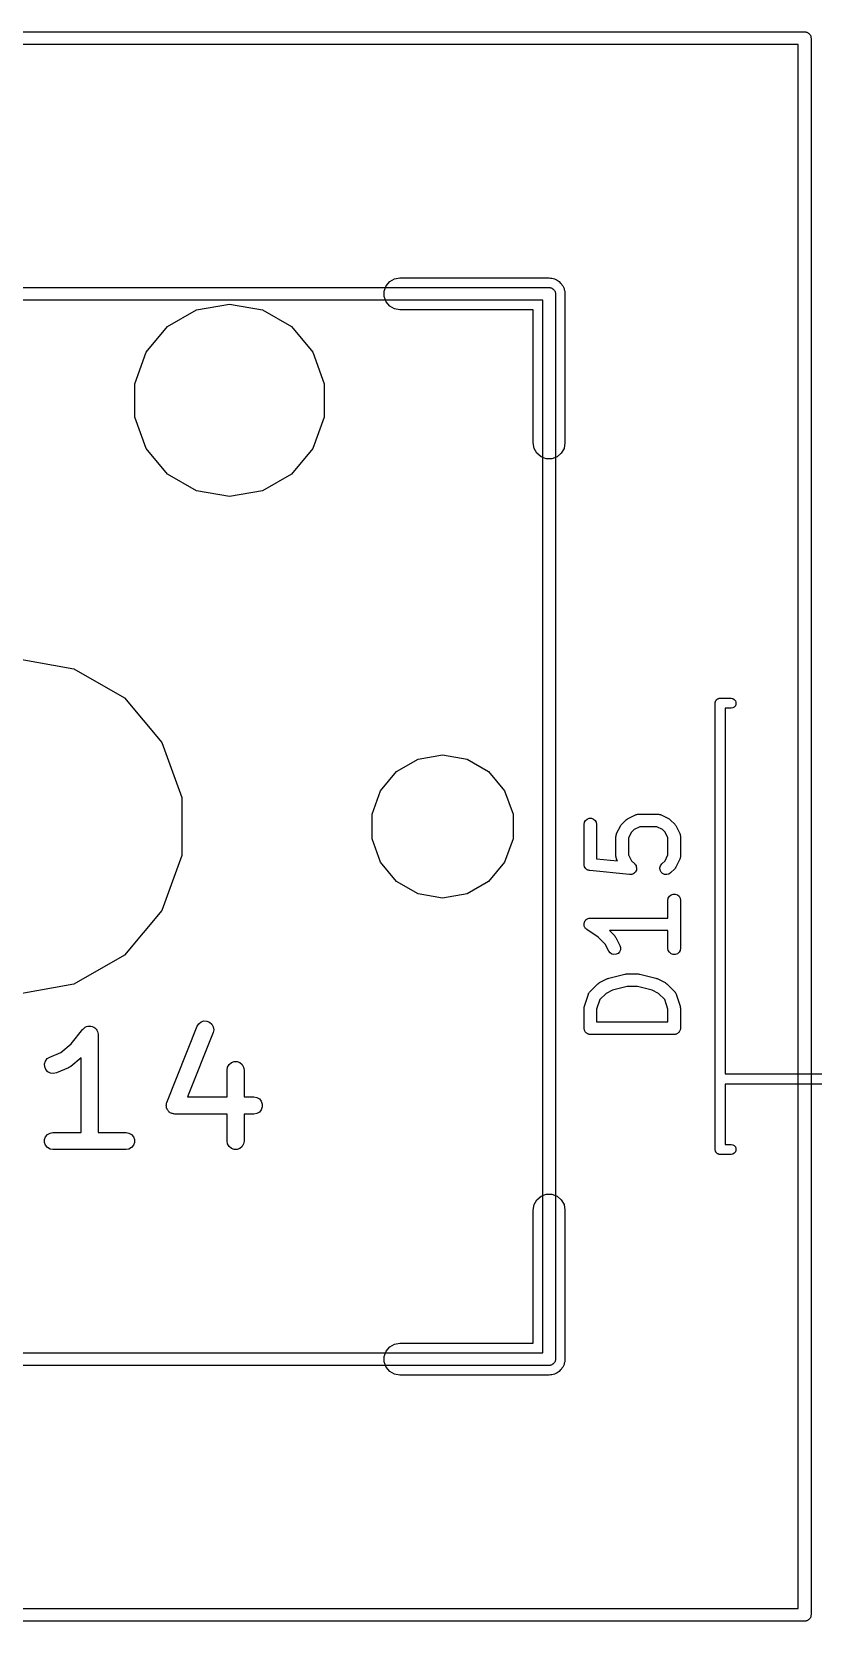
# Model space of a CAD drawing. Header units: millimetres. Extents: x 50 to 169, y 50 to 167.
# Drawn here: x 139.29 to 148.61, y 108.3 to 127.25 of the extents above; entities that cross this region are included whole.
import ezdxf

# ---------------------------------------------------------------- set-up
doc = ezdxf.new("R2010")
doc.units = ezdxf.units.MM
doc.layers.add('BLACK', color=7, linetype='Continuous')

# ---------------------------------------------------------------- blocks, each defined once
blk = doc.blocks.new('hhskb2-Cmts.User')
at = {"layer": 'BLACK'}
for p, q in [((119.65, -62.5738), (132.35, -62.5738)), ((132.35, -62.5738), (132.357, -62.575)), ((132.357, -62.575), (132.363, -62.575)), ((132.363, -62.575), (132.369, -62.5772)), ((132.369, -62.5772), (132.376, -62.5784)), ((132.376, -62.5784), (132.382, -62.5817)), ((132.382, -62.5817), (132.388, -62.584)), ((132.388, -62.584), (132.393, -62.5883)), ((132.393, -62.5883), (132.399, -62.5916)), ((132.399, -62.5916), (132.403, -62.5967)), ((132.403, -62.5967), (132.408, -62.601)), ((132.408, -62.601), (132.412, -62.6068)), ((132.412, -62.6068), (132.416, -62.6119)), ((132.416, -62.6119), (132.418, -62.6182)), ((132.418, -62.6182), (132.422, -62.6239)), ((132.422, -62.6239), (132.423, -62.6305)), ((132.423, -62.6305), (132.425, -62.6368)), ((132.425, -62.6368), (132.425, -62.6434)), ((132.425, -62.6434), (132.426, -62.65)), ((132.426, -62.65), (132.426, -75.35)), ((132.274, -62.7262), (119.726, -62.7262)), ((132.274, -75.2738), (132.274, -62.7262)), ((119.726, -75.2738), (132.274, -75.2738)), ((132.393, -75.4117), (132.388, -75.416)), ((132.399, -75.4084), (132.393, -75.4117)), ((132.403, -75.4033), (132.399, -75.4084)), ((132.408, -75.399), (132.403, -75.4033)), ((132.412, -75.3932), (132.408, -75.399)), ((132.416, -75.3881), (132.412, -75.3932)), ((132.418, -75.3818), (132.416, -75.3881)), ((132.422, -75.3761), (132.418, -75.3818)), ((132.423, -75.3695), (132.422, -75.3761)), ((132.425, -75.3632), (132.423, -75.3695)), ((132.426, -75.35), (132.425, -75.3566)), ((132.425, -75.3566), (132.425, -75.3632)), ((132.35, -75.4262), (119.65, -75.4262)), ((132.357, -75.425), (132.35, -75.4262)), ((132.363, -75.425), (132.357, -75.425)), ((132.369, -75.4228), (132.363, -75.425)), ((132.376, -75.4216), (132.369, -75.4228)), ((132.382, -75.4183), (132.376, -75.4216)), ((132.388, -75.416), (132.382, -75.4183))]:
    blk.add_line(p, q, dxfattribs=at)
blk = doc.blocks.new('hhskb2-Dwgs.User')
at = {"layer": 'BLACK'}
for p, q in [((116.602, -59.5258), (135.398, -59.5258)), ((135.322, -59.6782), (116.678, -59.6782)), ((135.322, -78.3218), (135.322, -59.6782)), ((135.398, -59.5258), (135.405, -59.527)), ((135.405, -59.527), (135.411, -59.527)), ((135.411, -59.527), (135.417, -59.5292)), ((135.417, -59.5292), (135.424, -59.5304)), ((135.424, -59.5304), (135.43, -59.5337)), ((135.43, -59.5337), (135.436, -59.536)), ((135.436, -59.536), (135.441, -59.5403)), ((135.441, -59.5403), (135.447, -59.5436)), ((135.447, -59.5436), (135.451, -59.5487)), ((135.451, -59.5487), (135.456, -59.553)), ((135.456, -59.553), (135.46, -59.5588)), ((135.46, -59.5588), (135.464, -59.5639)), ((135.464, -59.5639), (135.466, -59.5702)), ((135.466, -59.5702), (135.47, -59.5759)), ((135.47, -59.5759), (135.471, -59.5825)), ((135.471, -59.5825), (135.473, -59.5888)), ((135.473, -59.5888), (135.473, -59.5954)), ((135.473, -59.5954), (135.474, -59.602)), ((135.474, -59.602), (135.474, -78.398)), ((116.678, -78.3218), (135.322, -78.3218)), ((135.46, -78.4412), (135.456, -78.447)), ((135.464, -78.4361), (135.46, -78.4412)), ((135.466, -78.4298), (135.464, -78.4361)), ((135.47, -78.4241), (135.466, -78.4298)), ((135.471, -78.4175), (135.47, -78.4241)), ((135.473, -78.4112), (135.471, -78.4175)), ((135.474, -78.398), (135.473, -78.4046)), ((135.473, -78.4046), (135.473, -78.4112)), ((135.398, -78.4742), (116.602, -78.4742)), ((135.405, -78.473), (135.398, -78.4742)), ((135.411, -78.473), (135.405, -78.473)), ((135.417, -78.4708), (135.411, -78.473)), ((135.424, -78.4696), (135.417, -78.4708)), ((135.43, -78.4663), (135.424, -78.4696)), ((135.436, -78.464), (135.43, -78.4663)), ((135.441, -78.4597), (135.436, -78.464)), ((135.447, -78.4564), (135.441, -78.4597)), ((135.451, -78.4513), (135.447, -78.4564)), ((135.456, -78.447), (135.451, -78.4513))]:
    blk.add_line(p, q, dxfattribs=at)
blk = doc.blocks.new('hhskb2-F.SilkS')
at = {"layer": 'BLACK'}
for p, q in [((130.407, -62.5547), (130.45, -62.5041)), ((130.45, -62.5041), (130.507, -62.471)), ((130.507, -62.471), (130.572, -62.4595)), ((130.572, -62.4595), (132.35, -62.4595)), ((132.35, -62.4595), (132.366, -62.4624)), ((132.366, -62.4624), (132.383, -62.4624)), ((132.383, -62.4624), (132.399, -62.4681)), ((132.399, -62.4681), (132.415, -62.471)), ((132.415, -62.471), (132.43, -62.4793)), ((132.43, -62.4793), (132.445, -62.485)), ((132.445, -62.485), (132.458, -62.4957)), ((132.458, -62.4957), (132.472, -62.5041)), ((132.472, -62.5041), (132.483, -62.5168)), ((132.483, -62.5168), (132.496, -62.5275)), ((132.496, -62.5275), (132.504, -62.542)), ((130.384, -62.6169), (130.407, -62.5547)), ((130.384, -62.6831), (130.384, -62.6169)), ((130.407, -62.7452), (130.384, -62.6831)), ((132.504, -62.542), (132.515, -62.5547)), ((132.515, -62.5547), (132.521, -62.5704)), ((132.521, -62.5704), (132.529, -62.5848)), ((132.529, -62.5848), (132.532, -62.6013)), ((132.532, -62.6013), (132.538, -62.6169)), ((132.538, -62.6169), (132.538, -62.6336)), ((132.538, -62.6336), (132.54, -62.65)), ((132.54, -62.65), (132.54, -64.428)), ((127.802, -63.0411), (128.148, -62.8418)), ((128.148, -62.8418), (128.54, -62.7726)), ((128.54, -62.7726), (128.932, -62.8418)), ((128.932, -62.8418), (129.278, -63.0411)), ((130.45, -62.7959), (130.407, -62.7452)), ((130.507, -62.829), (130.45, -62.7959)), ((130.572, -62.8405), (130.507, -62.829)), ((132.159, -62.8405), (130.572, -62.8405)), ((132.159, -64.428), (132.159, -62.8405)), ((127.546, -63.3463), (127.802, -63.0411)), ((129.278, -63.0411), (129.534, -63.3463)), ((127.41, -63.7208), (127.546, -63.3463)), ((129.534, -63.3463), (129.67, -63.7208)), ((127.41, -64.1192), (127.41, -63.7208)), ((129.67, -63.7208), (129.67, -64.1192)), ((127.546, -64.4937), (127.41, -64.1192)), ((129.67, -64.1192), (129.534, -64.4937)), ((127.802, -64.7989), (127.546, -64.4937)), ((129.534, -64.4937), (129.278, -64.7989)), ((132.171, -64.4932), (132.159, -64.428)), ((132.204, -64.5505), (132.171, -64.4932)), ((132.255, -64.593), (132.204, -64.5505)), ((132.317, -64.6156), (132.255, -64.593)), ((132.445, -64.593), (132.383, -64.6156)), ((132.496, -64.5505), (132.445, -64.593)), ((132.529, -64.4932), (132.496, -64.5505)), ((132.54, -64.428), (132.529, -64.4932)), ((128.148, -64.9982), (127.802, -64.7989)), ((129.278, -64.7989), (128.932, -64.9982)), ((132.383, -64.6156), (132.317, -64.6156)), ((128.54, -65.0674), (128.148, -64.9982)), ((128.932, -64.9982), (128.54, -65.0674)), ((126, -66.9985), (126.685, -67.1192)), ((126.685, -67.1192), (127.287, -67.4667)), ((127.287, -67.4667), (127.733, -67.9992)), ((134.33, -67.53), (134.331, -67.5248)), ((134.33, -72.85), (134.33, -67.53)), ((134.331, -67.5196), (134.333, -67.5147)), ((134.331, -67.5248), (134.331, -67.5196)), ((134.333, -67.5147), (134.334, -67.5095)), ((134.334, -67.5095), (134.336, -67.5049)), ((134.336, -67.5049), (134.338, -67.5)), ((134.338, -67.5), (134.341, -67.496)), ((134.341, -67.496), (134.344, -67.4914)), ((134.344, -67.4914), (134.348, -67.4881)), ((134.348, -67.4881), (134.351, -67.484)), ((134.351, -67.484), (134.356, -67.4814)), ((134.356, -67.4814), (134.36, -67.478)), ((134.36, -67.478), (134.365, -67.4762)), ((134.365, -67.4762), (134.369, -67.4736)), ((134.369, -67.4736), (134.375, -67.4727)), ((134.375, -67.4727), (134.38, -67.4709)), ((134.38, -67.4709), (134.385, -67.4709)), ((134.385, -67.4709), (134.39, -67.47)), ((134.39, -67.47), (134.52, -67.47)), ((134.52, -67.59), (134.45, -67.59)), ((134.45, -67.59), (134.45, -71.95)), ((134.52, -67.47), (134.541, -67.4736)), ((134.541, -67.5864), (134.52, -67.59)), ((134.541, -67.4736), (134.559, -67.484)), ((134.559, -67.576), (134.541, -67.5864)), ((134.559, -67.484), (134.572, -67.5)), ((134.572, -67.56), (134.559, -67.576)), ((134.572, -67.5), (134.579, -67.5196)), ((134.579, -67.5404), (134.572, -67.56)), ((134.579, -67.5196), (134.579, -67.5404)), ((127.733, -67.9992), (127.971, -68.6524)), ((130.531, -68.3457), (130.788, -68.1974)), ((130.788, -68.1974), (131.08, -68.1458)), ((131.08, -68.1458), (131.372, -68.1974)), ((131.372, -68.1974), (131.629, -68.3457)), ((130.34, -68.5729), (130.531, -68.3457)), ((131.629, -68.3457), (131.82, -68.5729)), ((130.239, -68.8517), (130.34, -68.5729)), ((131.82, -68.5729), (131.921, -68.8517)), ((127.971, -68.6524), (127.971, -69.3476)), ((130.239, -69.1483), (130.239, -68.8517)), ((131.921, -68.8517), (131.921, -69.1483)), ((132.767, -68.9757), (132.772, -68.9501)), ((132.772, -68.9501), (132.785, -68.9275)), ((132.785, -68.9275), (132.805, -68.9108)), ((132.805, -68.9108), (132.829, -68.9019)), ((132.829, -68.9019), (132.855, -68.9019)), ((132.855, -68.9019), (132.88, -68.9108)), ((132.88, -68.9108), (132.9, -68.9275)), ((132.9, -68.9275), (132.913, -68.9501)), ((132.913, -68.9501), (132.917, -68.9757)), ((133.211, -68.9801), (133.218, -68.9703)), ((133.218, -68.9703), (133.266, -68.9227)), ((133.266, -68.9227), (133.275, -68.9158)), ((133.275, -68.9158), (133.285, -68.9086)), ((133.285, -68.9086), (133.38, -68.861)), ((133.38, -68.861), (133.384, -68.8598)), ((133.384, -68.8598), (133.388, -68.8576)), ((133.388, -68.8576), (133.397, -68.8561)), ((133.397, -68.8561), (133.405, -68.8536)), ((133.405, -68.8536), (133.41, -68.8538)), ((133.41, -68.8538), (133.414, -68.8531)), ((133.414, -68.8531), (133.652, -68.8531)), ((133.652, -68.8531), (133.656, -68.8538)), ((133.656, -68.8538), (133.66, -68.8536)), ((133.66, -68.8536), (133.669, -68.8561)), ((133.669, -68.8561), (133.678, -68.8576)), ((133.678, -68.8576), (133.681, -68.8598)), ((133.681, -68.8598), (133.685, -68.861)), ((133.685, -68.861), (133.781, -68.9086)), ((133.781, -68.9086), (133.79, -68.9158)), ((133.79, -68.9158), (133.8, -68.9227)), ((133.8, -68.9227), (133.848, -68.9703)), ((133.848, -68.9703), (133.855, -68.9801)), ((130.34, -69.4271), (130.239, -69.1483)), ((131.921, -69.1483), (131.82, -69.4271)), ((132.767, -69.4519), (132.767, -68.9757)), ((132.917, -68.9757), (132.917, -69.384)), ((133.148, -69.1186), (133.149, -69.1143)), ((133.148, -69.3567), (133.148, -69.1186)), ((133.149, -69.11), (133.151, -69.1016)), ((133.149, -69.1143), (133.149, -69.11)), ((133.151, -69.1016), (133.153, -69.0929)), ((133.153, -69.0929), (133.155, -69.0892)), ((133.155, -69.0892), (133.156, -69.085)), ((133.156, -69.085), (133.204, -68.9898)), ((133.204, -68.9898), (133.211, -68.9801)), ((133.333, -69.0678), (133.298, -69.1363)), ((133.298, -69.1363), (133.298, -69.339)), ((133.363, -69.0374), (133.333, -69.0678)), ((133.432, -69.0031), (133.363, -69.0374)), ((133.634, -69.0031), (133.432, -69.0031)), ((133.703, -69.0374), (133.634, -69.0031)), ((133.733, -69.0678), (133.703, -69.0374)), ((133.767, -69.1363), (133.733, -69.0678)), ((133.767, -69.339), (133.767, -69.1363)), ((133.855, -68.9801), (133.862, -68.9898)), ((133.862, -68.9898), (133.909, -69.085)), ((133.909, -69.085), (133.911, -69.0892)), ((133.911, -69.0892), (133.913, -69.0929)), ((133.913, -69.0929), (133.914, -69.1016)), ((133.914, -69.1016), (133.917, -69.11)), ((133.917, -69.11), (133.917, -69.1143)), ((133.917, -69.1143), (133.917, -69.1186)), ((133.917, -69.1186), (133.917, -69.3567)), ((127.971, -69.3476), (127.733, -70.0008)), ((133.298, -69.339), (133.333, -69.4075)), ((133.733, -69.4075), (133.767, -69.339)), ((130.531, -69.6543), (130.34, -69.4271)), ((131.82, -69.4271), (131.629, -69.6543)), ((132.768, -69.4547), (132.767, -69.4519)), ((132.768, -69.4575), (132.768, -69.4547)), ((132.77, -69.4675), (132.768, -69.4575)), ((132.772, -69.4776), (132.77, -69.4675)), ((132.773, -69.48), (132.772, -69.4776)), ((132.774, -69.4828), (132.773, -69.48)), ((132.78, -69.4912), (132.774, -69.4828)), ((132.785, -69.5001), (132.78, -69.4912)), ((132.787, -69.5019), (132.785, -69.5001)), ((132.789, -69.5043), (132.787, -69.5019)), ((132.797, -69.5103), (132.789, -69.5043)), ((132.805, -69.5169), (132.797, -69.5103)), ((132.808, -69.5178), (132.805, -69.5169)), ((132.81, -69.5195), (132.808, -69.5178)), ((132.82, -69.5223), (132.81, -69.5195)), ((132.829, -69.5258), (132.82, -69.5223)), ((132.832, -69.5258), (132.829, -69.5258)), ((132.835, -69.5265), (132.832, -69.5258)), ((133.311, -69.5742), (132.835, -69.5265)), ((132.917, -69.384), (133.166, -69.4089)), ((133.149, -69.3609), (133.148, -69.3567)), ((133.149, -69.3652), (133.149, -69.3609)), ((133.151, -69.3737), (133.149, -69.3652)), ((133.153, -69.3823), (133.151, -69.3737)), ((133.155, -69.3861), (133.153, -69.3823)), ((133.156, -69.3902), (133.155, -69.3861)), ((133.166, -69.4089), (133.156, -69.3902)), ((133.333, -69.4075), (133.372, -69.4465)), ((133.372, -69.4465), (133.372, -69.4469)), ((133.372, -69.4469), (133.372, -69.4472)), ((133.372, -69.4472), (133.379, -69.4576)), ((133.379, -69.4576), (133.387, -69.4678)), ((133.385, -69.5312), (133.38, -69.5425)), ((133.391, -69.5198), (133.385, -69.5312)), ((133.387, -69.4678), (133.387, -69.4683)), ((133.387, -69.4683), (133.387, -69.4687)), ((133.387, -69.4687), (133.39, -69.4809)), ((133.39, -69.4809), (133.393, -69.493)), ((133.392, -69.5065), (133.391, -69.5189)), ((133.391, -69.5189), (133.391, -69.5194)), ((133.391, -69.5194), (133.391, -69.5198)), ((133.393, -69.4939), (133.392, -69.5065)), ((133.393, -69.493), (133.393, -69.4935)), ((133.393, -69.4935), (133.393, -69.4939)), ((133.672, -69.493), (133.679, -69.4678)), ((133.675, -69.5189), (133.672, -69.493)), ((133.686, -69.5425), (133.675, -69.5189)), ((133.679, -69.4678), (133.694, -69.4465)), ((133.694, -69.4465), (133.733, -69.4075)), ((133.848, -69.5049), (133.8, -69.5526)), ((133.855, -69.4951), (133.848, -69.5049)), ((133.862, -69.4854), (133.855, -69.4951)), ((133.909, -69.3902), (133.862, -69.4854)), ((133.911, -69.3861), (133.909, -69.3902)), ((133.913, -69.3823), (133.911, -69.3861)), ((133.914, -69.3737), (133.913, -69.3823)), ((133.917, -69.3652), (133.914, -69.3737)), ((133.917, -69.3567), (133.917, -69.3609)), ((133.917, -69.3609), (133.917, -69.3652)), ((130.788, -69.8026), (130.531, -69.6543)), ((131.629, -69.6543), (131.372, -69.8026)), ((133.312, -69.5741), (133.311, -69.5742)), ((133.324, -69.5731), (133.312, -69.5742)), ((133.312, -69.5742), (133.312, -69.5741)), ((133.337, -69.5722), (133.324, -69.5731)), ((133.338, -69.572), (133.337, -69.5722)), ((133.349, -69.5667), (133.338, -69.572)), ((133.338, -69.572), (133.338, -69.572)), ((133.361, -69.5615), (133.349, -69.5667)), ((133.362, -69.561), (133.361, -69.5612)), ((133.361, -69.5612), (133.361, -69.5615)), ((133.37, -69.5521), (133.362, -69.561)), ((133.379, -69.5433), (133.37, -69.5521)), ((133.38, -69.5429), (133.379, -69.5433)), ((133.38, -69.5425), (133.38, -69.5429)), ((133.704, -69.561), (133.686, -69.5425)), ((133.728, -69.572), (133.704, -69.561)), ((133.754, -69.5742), (133.728, -69.572)), ((133.779, -69.5675), (133.754, -69.5742)), ((133.8, -69.5526), (133.779, -69.5675)), ((131.08, -69.8541), (130.788, -69.8026)), ((131.372, -69.8026), (131.08, -69.8541)), ((133.767, -69.8805), (133.772, -69.8548)), ((133.767, -70.0912), (133.767, -69.8805)), ((133.772, -69.8548), (133.785, -69.8323)), ((133.785, -69.8323), (133.805, -69.8155)), ((133.805, -69.8155), (133.829, -69.8066)), ((133.829, -69.8066), (133.855, -69.8066)), ((133.855, -69.8066), (133.88, -69.8155)), ((133.88, -69.8155), (133.9, -69.8323)), ((133.9, -69.8323), (133.913, -69.8548)), ((133.913, -69.8548), (133.917, -69.8805)), ((133.917, -69.8805), (133.917, -70.4519)), ((127.733, -70.0008), (127.287, -70.5332)), ((132.792, -70.1119), (132.794, -70.1087)), ((132.794, -70.1087), (132.802, -70.1043)), ((132.802, -70.1043), (132.809, -70.099)), ((132.809, -70.099), (132.813, -70.0978)), ((132.813, -70.0978), (132.817, -70.0957)), ((132.817, -70.0957), (132.826, -70.0942)), ((132.826, -70.0942), (132.834, -70.0916)), ((132.834, -70.0916), (132.838, -70.0919)), ((132.838, -70.0919), (132.842, -70.0912)), ((132.842, -70.0912), (133.767, -70.0912)), ((132.768, -70.1614), (132.769, -70.1573)), ((132.769, -70.1703), (132.768, -70.1614)), ((132.769, -70.1532), (132.772, -70.1448)), ((132.769, -70.1573), (132.769, -70.1532)), ((132.769, -70.1792), (132.769, -70.1703)), ((132.77, -70.1831), (132.769, -70.1792)), ((132.77, -70.1873), (132.77, -70.1831)), ((132.774, -70.1953), (132.77, -70.1873)), ((132.772, -70.1448), (132.774, -70.1361)), ((132.774, -70.1361), (132.776, -70.1326)), ((132.777, -70.2037), (132.774, -70.1953)), ((132.776, -70.1326), (132.777, -70.1287)), ((132.777, -70.1287), (132.783, -70.1218)), ((132.78, -70.2069), (132.777, -70.2037)), ((132.782, -70.2106), (132.78, -70.2069)), ((132.788, -70.2168), (132.782, -70.2106)), ((132.783, -70.1218), (132.788, -70.1144)), ((132.788, -70.1144), (132.792, -70.1119)), ((132.794, -70.2236), (132.788, -70.2168)), ((132.798, -70.2257), (132.794, -70.2236)), ((132.801, -70.2286), (132.798, -70.2257)), ((132.937, -70.3197), (132.801, -70.2286)), ((133.767, -70.2412), (133.071, -70.2412)), ((133.071, -70.2412), (133.134, -70.3036)), ((133.767, -70.4519), (133.767, -70.2412)), ((133.019, -70.4011), (132.937, -70.3197)), ((133.061, -70.4854), (133.019, -70.4011)), ((133.077, -70.5064), (133.061, -70.4854)), ((133.134, -70.3036), (133.14, -70.3135)), ((133.14, -70.3135), (133.148, -70.3231)), ((133.148, -70.3231), (133.195, -70.4184)), ((133.201, -70.4693), (133.191, -70.4932)), ((133.195, -70.4184), (133.203, -70.4433)), ((133.203, -70.4433), (133.201, -70.4693)), ((133.772, -70.4776), (133.767, -70.4519)), ((133.785, -70.5001), (133.772, -70.4776)), ((133.913, -70.4776), (133.9, -70.5001)), ((133.917, -70.4519), (133.913, -70.4776)), ((127.287, -70.5332), (126.685, -70.8808)), ((133.098, -70.5207), (133.077, -70.5064)), ((133.124, -70.5268), (133.098, -70.5207)), ((133.149, -70.5238), (133.124, -70.5268)), ((133.173, -70.5121), (133.149, -70.5238)), ((133.191, -70.4932), (133.173, -70.5121)), ((133.805, -70.5169), (133.785, -70.5001)), ((133.829, -70.5258), (133.805, -70.5169)), ((133.855, -70.5258), (133.829, -70.5258)), ((133.88, -70.5169), (133.855, -70.5258)), ((133.9, -70.5001), (133.88, -70.5169)), ((132.942, -70.8682), (132.952, -70.861)), ((132.952, -70.861), (133.047, -70.8134)), ((133.047, -70.8134), (133.055, -70.8111)), ((133.055, -70.8111), (133.062, -70.8077)), ((133.062, -70.8077), (133.253, -70.7601)), ((133.253, -70.7601), (133.262, -70.7595)), ((133.262, -70.7595), (133.271, -70.7579)), ((133.271, -70.7579), (133.414, -70.7579)), ((133.414, -70.7579), (133.423, -70.7595)), ((133.423, -70.7595), (133.432, -70.7601)), ((133.432, -70.7601), (133.622, -70.8077)), ((133.622, -70.8077), (133.63, -70.8111)), ((133.63, -70.8111), (133.638, -70.8134)), ((133.638, -70.8134), (133.733, -70.861)), ((133.733, -70.861), (133.743, -70.8682)), ((126.685, -70.8808), (126, -71.0015)), ((132.771, -71.1425), (132.819, -70.9996)), ((132.819, -70.9996), (132.821, -70.9958)), ((132.821, -70.9958), (132.822, -70.9916)), ((132.822, -70.9916), (132.827, -70.9844)), ((132.827, -70.9844), (132.831, -70.9767)), ((132.831, -70.9767), (132.834, -70.9738)), ((132.834, -70.9738), (132.837, -70.9703)), ((132.837, -70.9703), (132.932, -70.8751)), ((132.932, -70.8751), (132.942, -70.8682)), ((133.03, -70.9897), (132.956, -71.0638)), ((133.107, -70.9512), (133.03, -70.9897)), ((133.28, -70.9079), (133.107, -70.9512)), ((133.405, -70.9079), (133.28, -70.9079)), ((133.578, -70.9512), (133.405, -70.9079)), ((133.655, -70.9897), (133.578, -70.9512)), ((133.729, -71.0638), (133.655, -70.9897)), ((133.743, -70.8682), (133.753, -70.8751)), ((133.753, -70.8751), (133.848, -70.9703)), ((133.848, -70.9703), (133.85, -70.9738)), ((133.85, -70.9738), (133.854, -70.9767)), ((133.854, -70.9767), (133.858, -70.9844)), ((133.858, -70.9844), (133.863, -70.9916)), ((133.863, -70.9916), (133.864, -70.9958)), ((133.864, -70.9958), (133.866, -70.9996)), ((133.866, -70.9996), (133.914, -71.1425)), ((132.767, -71.1662), (132.769, -71.1543)), ((132.767, -71.4043), (132.767, -71.1662)), ((132.769, -71.1543), (132.771, -71.1425)), ((132.956, -71.0638), (132.917, -71.1784)), ((132.917, -71.1784), (132.917, -71.3293)), ((133.767, -71.1784), (133.729, -71.0638)), ((133.767, -71.3293), (133.767, -71.1784)), ((133.914, -71.1425), (133.915, -71.1543)), ((133.915, -71.1543), (133.917, -71.1662)), ((133.917, -71.1662), (133.917, -71.4043)), ((126.653, -71.5895), (126.792, -71.4161)), ((126.792, -71.4153), (126.793, -71.4142)), ((126.792, -71.4161), (126.792, -71.4153)), ((126.793, -71.4142), (126.806, -71.4036)), ((126.806, -71.4036), (126.818, -71.3927)), ((126.818, -71.3927), (126.819, -71.3923)), ((126.819, -71.3923), (126.82, -71.3915)), ((126.82, -71.3915), (126.836, -71.3859)), ((126.836, -71.3859), (126.851, -71.3799)), ((126.851, -71.3799), (126.852, -71.3799)), ((126.852, -71.3799), (126.853, -71.3795)), ((126.853, -71.3795), (126.87, -71.3795)), ((126.87, -71.3795), (126.886, -71.3791)), ((126.886, -71.3791), (126.887, -71.3795)), ((126.887, -71.3795), (126.888, -71.3795)), ((126.888, -71.3795), (126.904, -71.3851)), ((126.904, -71.3851), (126.92, -71.3904)), ((126.92, -71.3904), (126.921, -71.3911)), ((126.921, -71.3911), (126.922, -71.3915)), ((126.922, -71.3915), (126.934, -71.4021)), ((126.934, -71.4021), (126.947, -71.4124)), ((126.947, -71.4124), (126.948, -71.4134)), ((126.948, -71.4134), (126.949, -71.4142)), ((126.949, -71.4142), (126.957, -71.4285)), ((126.957, -71.4285), (126.965, -71.4426)), ((127.793, -72.2885), (128.155, -71.3813)), ((128.155, -71.3813), (128.174, -71.3513)), ((128.174, -71.3513), (128.202, -71.3295)), ((128.202, -71.3295), (128.235, -71.3185)), ((128.235, -71.3185), (128.27, -71.3196)), ((128.27, -71.3196), (128.303, -71.3327)), ((128.303, -71.3327), (128.33, -71.3562)), ((128.33, -71.3562), (128.346, -71.3873)), ((128.351, -71.4222), (128.344, -71.4568)), ((128.346, -71.3873), (128.351, -71.4222)), ((132.769, -71.4107), (132.767, -71.4043)), ((132.769, -71.4173), (132.769, -71.4107)), ((132.771, -71.4235), (132.769, -71.4173)), ((132.772, -71.4299), (132.771, -71.4235)), ((132.775, -71.4356), (132.772, -71.4299)), ((132.917, -71.3293), (133.767, -71.3293)), ((133.913, -71.4299), (133.91, -71.4356)), ((133.914, -71.4235), (133.913, -71.4299)), ((133.916, -71.4173), (133.914, -71.4235)), ((133.917, -71.4043), (133.916, -71.4107)), ((133.916, -71.4107), (133.916, -71.4173)), ((126.527, -71.694), (126.653, -71.5895)), ((126.965, -71.4426), (126.966, -71.4437)), ((126.966, -71.4437), (126.966, -71.4448)), ((126.966, -71.4448), (126.969, -71.461)), ((126.969, -71.461), (126.972, -71.4771)), ((126.972, -71.4771), (126.972, -71.4783)), ((126.972, -71.4783), (126.972, -71.4795)), ((126.972, -71.4795), (126.972, -72.6479)), ((128.344, -71.4568), (128.037, -72.2246)), ((132.777, -71.4418), (132.775, -71.4356)), ((132.782, -71.4468), (132.777, -71.4418)), ((132.785, -71.4525), (132.782, -71.4468)), ((132.79, -71.4567), (132.785, -71.4525)), ((132.794, -71.4617), (132.79, -71.4567)), ((132.8, -71.465), (132.794, -71.4617)), ((132.805, -71.4692), (132.8, -71.465)), ((132.811, -71.4715), (132.805, -71.4692)), ((132.817, -71.4748), (132.811, -71.4715)), ((132.823, -71.4759), (132.817, -71.4748)), ((132.829, -71.4781), (132.823, -71.4759)), ((132.836, -71.4781), (132.829, -71.4781)), ((132.842, -71.4793), (132.836, -71.4781)), ((133.842, -71.4793), (132.842, -71.4793)), ((133.849, -71.4781), (133.842, -71.4793)), ((133.855, -71.4781), (133.849, -71.4781)), ((133.862, -71.4759), (133.855, -71.4781)), ((133.868, -71.4748), (133.862, -71.4759)), ((133.874, -71.4715), (133.868, -71.4748)), ((133.88, -71.4692), (133.874, -71.4715)), ((133.885, -71.465), (133.88, -71.4692)), ((133.891, -71.4617), (133.885, -71.465)), ((133.895, -71.4567), (133.891, -71.4617)), ((133.9, -71.4525), (133.895, -71.4567)), ((133.903, -71.4468), (133.9, -71.4525)), ((133.907, -71.4418), (133.903, -71.4468)), ((133.91, -71.4356), (133.907, -71.4418)), ((126.335, -71.8293), (126.345, -71.7957)), ((126.345, -71.7957), (126.367, -71.7676)), ((126.367, -71.7676), (126.396, -71.7486)), ((126.396, -71.7486), (126.527, -71.694)), ((126.769, -71.7569), (126.646, -71.86)), ((126.769, -72.6479), (126.769, -71.7569)), ((128.562, -71.8149), (128.595, -71.8028)), ((128.595, -71.8028), (128.63, -71.8028)), ((128.63, -71.8028), (128.663, -71.8149)), ((126.336, -71.8646), (126.335, -71.8293)), ((126.35, -71.8971), (126.336, -71.8646)), ((126.374, -71.9231), (126.35, -71.8971)), ((126.405, -71.9393), (126.374, -71.9231)), ((126.44, -71.9439), (126.405, -71.9393)), ((126.475, -71.9362), (126.44, -71.9439)), ((126.62, -71.8757), (126.475, -71.9362)), ((126.632, -71.8675), (126.62, -71.8757)), ((126.646, -71.86), (126.632, -71.8675)), ((128.511, -71.9029), (128.517, -71.8681)), ((128.511, -72.2246), (128.511, -71.9029)), ((128.517, -71.8681), (128.535, -71.8375)), ((128.535, -71.8375), (128.562, -71.8149)), ((128.663, -71.8149), (128.69, -71.8375)), ((128.69, -71.8375), (128.708, -71.8681)), ((128.708, -71.8681), (128.714, -71.9029)), ((128.714, -71.9029), (128.714, -72.2246)), ((134.45, -71.95), (137.15, -71.95)), ((137.15, -72.07), (134.45, -72.07)), ((134.45, -72.07), (134.45, -72.79)), ((127.785, -72.323), (127.787, -72.3158)), ((127.787, -72.3334), (127.785, -72.323)), ((127.787, -72.3085), (127.79, -72.2987)), ((127.787, -72.3158), (127.787, -72.3085)), ((127.787, -72.3438), (127.787, -72.3334)), ((127.789, -72.3507), (127.787, -72.3438)), ((127.79, -72.3579), (127.789, -72.3507)), ((127.79, -72.2987), (127.793, -72.2885)), ((127.795, -72.3672), (127.79, -72.3579)), ((127.799, -72.377), (127.795, -72.3672)), ((127.804, -72.3826), (127.799, -72.377)), ((127.807, -72.389), (127.804, -72.3826)), ((128.037, -72.2246), (128.511, -72.2246)), ((128.714, -72.2246), (128.83, -72.2246)), ((128.83, -72.2246), (128.865, -72.2307)), ((128.865, -72.2307), (128.896, -72.2484)), ((128.896, -72.2484), (128.918, -72.2754)), ((128.918, -72.377), (128.896, -72.404)), ((128.918, -72.2754), (128.93, -72.3085)), ((128.93, -72.3438), (128.918, -72.377)), ((128.93, -72.3085), (128.93, -72.3438)), ((127.815, -72.396), (127.807, -72.389)), ((127.822, -72.404), (127.815, -72.396)), ((127.828, -72.4077), (127.822, -72.404)), ((127.833, -72.4125), (127.828, -72.4077)), ((127.843, -72.4164), (127.833, -72.4125)), ((127.852, -72.4217), (127.843, -72.4164)), ((127.859, -72.4229), (127.852, -72.4217)), ((127.866, -72.4256), (127.859, -72.4229)), ((127.877, -72.426), (127.866, -72.4256)), ((127.887, -72.4278), (127.877, -72.426)), ((128.511, -72.4278), (127.887, -72.4278)), ((128.511, -72.7495), (128.511, -72.4278)), ((128.83, -72.4278), (128.714, -72.4278)), ((128.714, -72.4278), (128.714, -72.7495)), ((128.865, -72.4217), (128.83, -72.4278)), ((128.896, -72.404), (128.865, -72.4217)), ((126.335, -72.7319), (126.347, -72.6987)), ((126.335, -72.7672), (126.335, -72.7319)), ((126.347, -72.6987), (126.37, -72.6717)), ((126.37, -72.6717), (126.401, -72.6541)), ((126.401, -72.6541), (126.435, -72.6479)), ((126.435, -72.6479), (126.769, -72.6479)), ((126.972, -72.6479), (127.306, -72.6479)), ((127.306, -72.6479), (127.341, -72.6541)), ((127.341, -72.6541), (127.372, -72.6717)), ((127.372, -72.6717), (127.394, -72.6987)), ((127.394, -72.6987), (127.406, -72.7319)), ((127.406, -72.7319), (127.406, -72.7672)), ((128.517, -72.7843), (128.511, -72.7495)), ((128.714, -72.7495), (128.708, -72.7843)), ((126.347, -72.8003), (126.335, -72.7672)), ((126.37, -72.8274), (126.347, -72.8003)), ((126.401, -72.845), (126.37, -72.8274)), ((126.435, -72.8511), (126.401, -72.845)), ((127.306, -72.8511), (126.435, -72.8511)), ((127.341, -72.845), (127.306, -72.8511)), ((127.372, -72.8274), (127.341, -72.845)), ((127.394, -72.8003), (127.372, -72.8274)), ((127.406, -72.7672), (127.394, -72.8003)), ((128.535, -72.8148), (128.517, -72.7843)), ((128.562, -72.8375), (128.535, -72.8148)), ((128.595, -72.8496), (128.562, -72.8375)), ((128.63, -72.8496), (128.595, -72.8496)), ((128.663, -72.8375), (128.63, -72.8496)), ((128.69, -72.8148), (128.663, -72.8375)), ((128.708, -72.7843), (128.69, -72.8148)), ((134.331, -72.8552), (134.33, -72.85)), ((134.331, -72.8604), (134.331, -72.8552)), ((134.333, -72.8653), (134.331, -72.8604)), ((134.334, -72.8705), (134.333, -72.8653)), ((134.336, -72.8751), (134.334, -72.8705)), ((134.338, -72.88), (134.336, -72.8751)), ((134.341, -72.884), (134.338, -72.88)), ((134.344, -72.8886), (134.341, -72.884)), ((134.348, -72.8919), (134.344, -72.8886)), ((134.351, -72.896), (134.348, -72.8919)), ((134.356, -72.8986), (134.351, -72.896)), ((134.36, -72.902), (134.356, -72.8986)), ((134.365, -72.9038), (134.36, -72.902)), ((134.369, -72.9064), (134.365, -72.9038)), ((134.375, -72.9073), (134.369, -72.9064)), ((134.38, -72.9091), (134.375, -72.9073)), ((134.385, -72.9091), (134.38, -72.9091)), ((134.39, -72.91), (134.385, -72.9091)), ((134.52, -72.91), (134.39, -72.91)), ((134.45, -72.79), (134.52, -72.79)), ((134.52, -72.79), (134.541, -72.7936)), ((134.541, -72.9064), (134.52, -72.91)), ((134.541, -72.7936), (134.559, -72.804)), ((134.559, -72.896), (134.541, -72.9064)), ((134.559, -72.804), (134.572, -72.82)), ((134.572, -72.88), (134.559, -72.896)), ((134.572, -72.82), (134.579, -72.8396)), ((134.579, -72.8604), (134.572, -72.88)), ((134.579, -72.8396), (134.579, -72.8604)), ((132.159, -73.572), (132.171, -73.5068)), ((132.171, -73.5068), (132.204, -73.4495)), ((132.204, -73.4495), (132.255, -73.407)), ((132.255, -73.407), (132.317, -73.3844)), ((132.317, -73.3844), (132.383, -73.3844)), ((132.383, -73.3844), (132.445, -73.407)), ((132.445, -73.407), (132.496, -73.4495)), ((132.496, -73.4495), (132.529, -73.5068)), ((132.529, -73.5068), (132.54, -73.572)), ((132.159, -75.1595), (132.159, -73.572)), ((132.54, -73.572), (132.54, -75.35)), ((130.407, -75.2548), (130.45, -75.2041)), ((130.45, -75.2041), (130.507, -75.171)), ((130.507, -75.171), (130.572, -75.1595)), ((130.572, -75.1595), (132.159, -75.1595)), ((130.384, -75.3169), (130.407, -75.2548)), ((130.384, -75.3831), (130.384, -75.3169)), ((130.407, -75.4453), (130.384, -75.3831)), ((132.532, -75.3987), (132.529, -75.4152)), ((132.538, -75.3831), (132.532, -75.3987)), ((132.54, -75.35), (132.538, -75.3664)), ((132.538, -75.3664), (132.538, -75.3831)), ((130.45, -75.4959), (130.407, -75.4453)), ((130.507, -75.529), (130.45, -75.4959)), ((130.572, -75.5405), (130.507, -75.529)), ((132.35, -75.5405), (130.572, -75.5405)), ((132.366, -75.5376), (132.35, -75.5405)), ((132.383, -75.5376), (132.366, -75.5376)), ((132.399, -75.5319), (132.383, -75.5376)), ((132.415, -75.529), (132.399, -75.5319)), ((132.43, -75.5207), (132.415, -75.529)), ((132.445, -75.515), (132.43, -75.5207)), ((132.458, -75.5043), (132.445, -75.515)), ((132.472, -75.4959), (132.458, -75.5043)), ((132.483, -75.4832), (132.472, -75.4959)), ((132.496, -75.4725), (132.483, -75.4832)), ((132.504, -75.458), (132.496, -75.4725)), ((132.515, -75.4453), (132.504, -75.458)), ((132.521, -75.4296), (132.515, -75.4453)), ((132.529, -75.4152), (132.521, -75.4296))]:
    blk.add_line(p, q, dxfattribs=at)

msp = doc.modelspace()

# ---------------------------------------------------------------- block references
for name in ['hhskb2-F.SilkS', 'hhskb2-Dwgs.User', 'hhskb2-Cmts.User']:
    msp.add_blockref(name, (13.113, 186.774))

doc.saveas('drawing.dxf')
